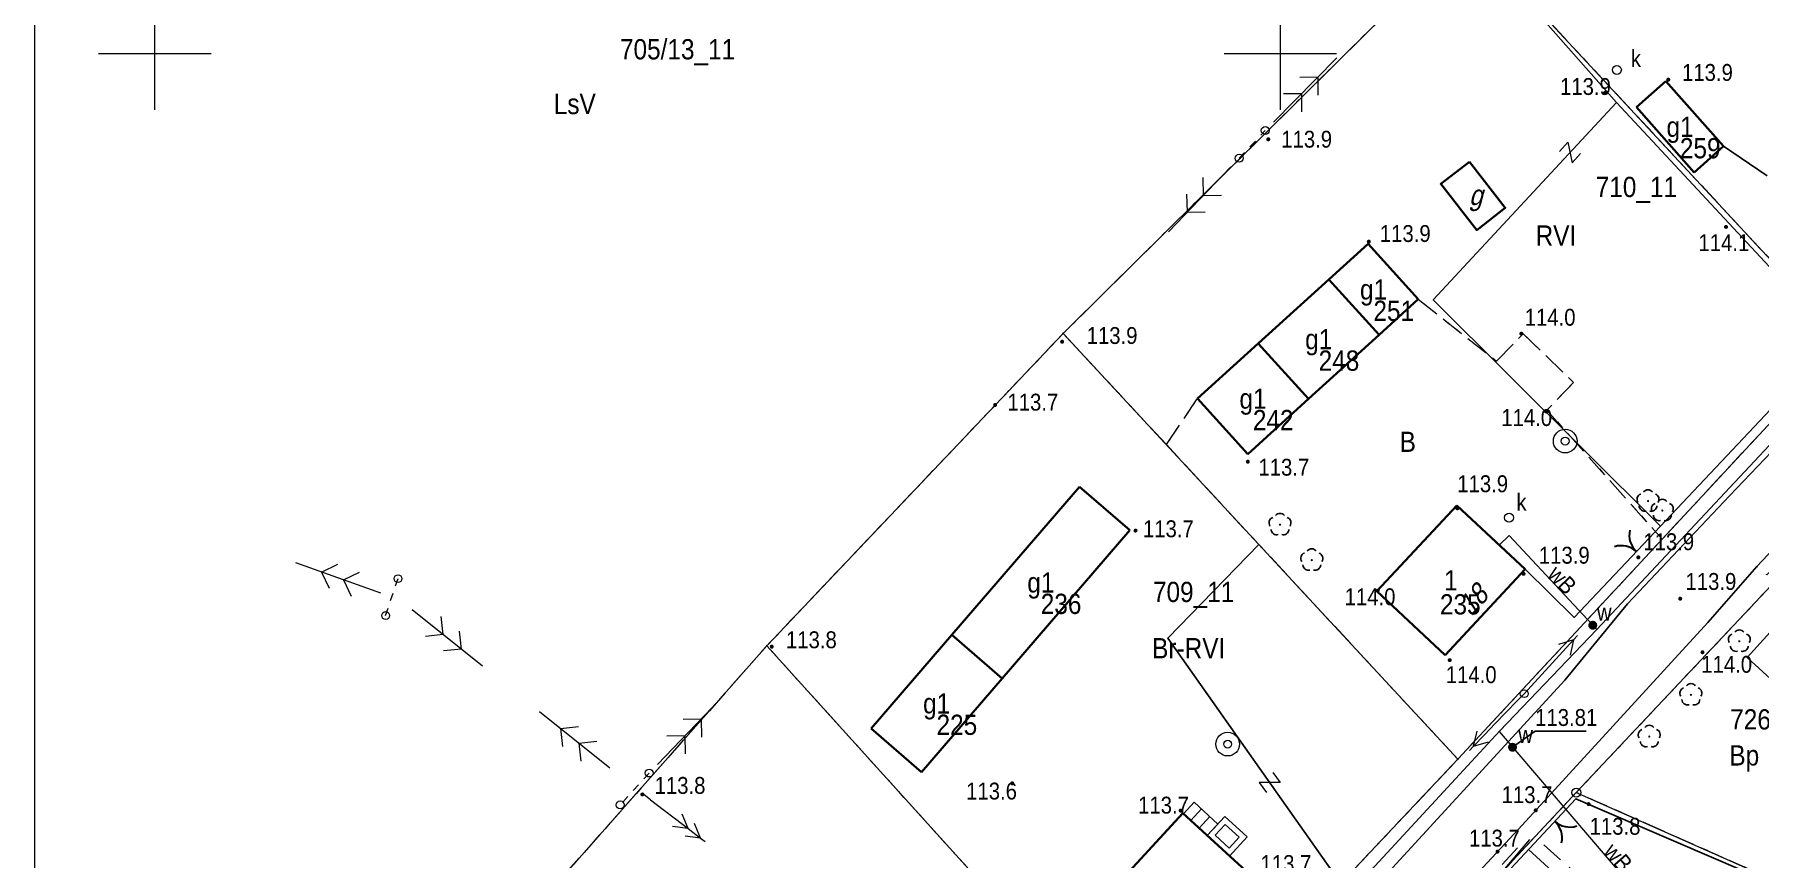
# Model space of a CAD drawing. Extents: x 6512885 to 6513481, y 5959590 to 5960000.
# Drawn here: x 6512889.3 to 6513042.6, y 5959728.5 to 5959801.7 of the extents above; entities that cross this region are included whole.
import ezdxf
from ezdxf.enums import TextEntityAlignment as Align

# ---------------------------------------------------------------- set-up
doc = ezdxf.new("R2010")
doc.units = 0
doc.header["$MEASUREMENT"] = 0
for name, pattern in [('0.7_0.7', [1.4, 0.7, -0.7]), ('2.0_1.0', [3, 2, -1]), ('217-1000', [2.8, 2.1, -0.7]), ('218-1000', [1.4, 0.7, -0.7]), ('219-1000', [0]), ('518', [0])]:
    doc.linetypes.add(name, pattern=pattern)
doc.layers.get('0').update_dxf_attribs({"color": 2, "linetype": 'CONTINUOUS', "lineweight": 5})
for name, color, linetype in [('202-Punkt graniczny stabilizowany trwale', 7, 'CONTINUOUS'), ('203-Punkt załamania granicy działki nie stabilizowany', 7, 'CONTINUOUS'), ('210-Oznaczenie użytku', 7, 'CONTINUOUS'), ('211-Nr działki', 7, 'CONTINUOUS'), ('217-Granica konturu klasyfikcyjnego', 7, 'CONTINUOUS'), ('218-Granica użytku', 7, 'CONTINUOUS'), ('219-Linia granicy', 7, 'CONTINUOUS'), ('238-Punkt adresowy budynku', 7, 'CONTINUOUS'), ('312-Budynek (powierzchnia)', 7, 'CONTINUOUS'), ('312-Numer ewidencyjny budynku', 7, 'CONTINUOUS'), ('312-Numer ewidencyjny budynku-Atr124', 7, 'CONTINUOUS'), ('352-schody (powierzchnia)', 7, 'CONTINUOUS'), ('354-Taras weranda', 7, 'CONTINUOUS'), ('510-Podpora jednosłupowa symb.-SEPOW', 7, 'CONTINUOUS'), ('512-Podpora wielosłupowa linia-SEPOW', 7, 'CONTINUOUS'), ('516-Kierunek linii eN-SEPOW', 7, 'CONTINUOUS'), ('518-Kierunek linii eW-SEPOW', 7, 'CONTINUOUS'), ('518-Linia eW-SE', 7, 'CONTINUOUS'), ('905-Brama w ogrodzeniu', 7, 'CONTINUOUS'), ('991-Przehaczenie', 7, 'CONTINUOUS'), ('996-Tekst dodatkowy mały', 7, 'CONTINUOUS'), ('chodnik (powierzchnia)', 7, 'CONTINUOUS'), ('drzewo liściaste (punkt)', 7, 'CONTINUOUS'), ('krawężnik (linia)', 7, 'CONTINUOUS'), ('ogrodzenie trwałe (linia)', 7, 'CONTINUOUS'), ('przewód elektroenergetyczny niskiego napięcia (linia) - symbol', 7, 'CONTINUOUS'), ('przewód elektroenergetyczny średniego napięcia (linia) - symbol', 7, 'CONTINUOUS'), ('przewód wodociągowy (linia)', 7, 'CONTINUOUS'), ('przewód wodociągowy (linia)-Atr1', 7, 'CONTINUOUS'), ('punkt o określonej wysokości (sieć wodociągowa)', 7, 'CONTINUOUS'), ('punkt o określonej wysokości (sieć wodociągowa)-Atr2', 7, 'CONTINUOUS'), ('punkt wysokościowy naturalny', 7, 'CONTINUOUS'), ('punkt wysokościowy naturalny-Atr2', 7, 'CONTINUOUS'), ('Ramki i opis wydruku', 7, 'CONTINUOUS'), ('studnia (punkt)', 7, 'CONTINUOUS'), ('Wstawianie ramki sekcyjnej z opisem', 7, 'CONTINUOUS'), ('właz okrągły - siec kanalizacyjna (punkt)', 7, 'CONTINUOUS'), ('właz okrągły - siec kanalizacyjna (punkt)-Atr17', 7, 'CONTINUOUS'), ('zasuwa - siec wodociągowa (punkt)', 7, 'CONTINUOUS'), ('zasuwa - siec wodociągowa (punkt)-Atr17', 7, 'CONTINUOUS')]:
    doc.layers.add(name, color=color, linetype=linetype)
doc.styles.get("Standard").update_dxf_attribs({"font": 'txt', "width": 0.75})
doc.linetypes.add('902-1000', pattern='A,5,0,[1,ksztalty.shx,S=1,R=0,X=0,Y=0],5', length=10)

# ---------------------------------------------------------------- blocks, each defined once
blk = doc.blocks.new('510')
at = {"color": 0, "linetype": 'Continuous', "lineweight": 0}
blk.add_circle((0, 0), 0.35, dxfattribs=at)
blk = doc.blocks.new('518')
at = {"color": 0, "linetype": 'Continuous', "lineweight": 0}
for p, q in [((1.05, 0), (9.05, 0)), ((4.581, 0), (3.45, 1.131)), ((4.581, 0), (3.45, -1.131)), ((6.65, 0), (5.519, 1.131)), ((6.65, 0), (5.519, -1.131))]:
    blk.add_line(p, q, dxfattribs=at)
blk = doc.blocks.new('PW01')
at = {"linetype": 'Continuous', "lineweight": 13}
h = blk.add_hatch(color=0, dxfattribs=at)
edge = h.paths.add_edge_path()
edge.add_arc((0, 0), 0.18, 0, 360)
blk = doc.blocks.new('US13')
at = {"color": 0, "linetype": 'Continuous', "lineweight": 13}
for radius in [1.05, 0.35]:
    blk.add_circle((0, 0), radius, dxfattribs=at)
blk = doc.blocks.new('991')
at = {"color": 0, "linetype": 'Continuous', "lineweight": 0}
for p, q in [((-0.55, 0.75), (0.55, 0.75)), ((0.55, 0.75), (-0.55, -0.75)), ((-0.55, -0.75), (0.55, -0.75))]:
    blk.add_line(p, q, dxfattribs=at)
blk = doc.blocks.new('OP021')
at = {"linetype": 'Continuous', "lineweight": 13}
h = blk.add_hatch(color=0, dxfattribs=at)
edge = h.paths.add_edge_path()
edge.add_arc((0, 0), 0.1, 0, 360)
at = {"color": 0, "linetype": 'Continuous', "lineweight": -3}
for centre, start, end in [((-0.476, 0.154), 110.388, 213.756), ((0, 0.5), 38.316, 141.684), ((0.476, 0.154), 326.244, 69.612), ((-0.294, -0.404), 182.272, 285.64), ((0.294, -0.404), 254.36, 357.728), ((0.294, -0.404), 254.36, 357.728)]:
    blk.add_arc(centre, 0.5, start, end, dxfattribs=at)
blk = doc.blocks.new('516')
at = {"color": 0, "linetype": 'Continuous', "lineweight": 0}
for p, q in [((1.05, 0), (9.05, 0)), ((5.05, 0), (3.919, 1.131)), ((5.05, 0), (3.919, -1.131))]:
    blk.add_line(p, q, dxfattribs=at)
blk = doc.blocks.new('US22')
at = {"color": 0, "linetype": 'Continuous', "lineweight": 0}
blk.add_circle((0, 0), 0.4, dxfattribs=at)
blk = doc.blocks.new('US25')
at = {"linetype": 'Continuous', "lineweight": 13}
h = blk.add_hatch(color=0, dxfattribs=at)
edge = h.paths.add_edge_path()
edge.add_arc((0, 0), 0.4, 0, 360)
blk = doc.blocks.new('905')
at = {"color": 0, "linetype": 'Continuous', "lineweight": 30}
for centre, start, end in [((-2, 0), 0, 60), ((2, 0), 120, 180)]:
    blk.add_arc(centre, 2, start, end, dxfattribs=at)
blk = doc.blocks.new('PE04')
at = {"color": 0, "linetype": 'Continuous', "lineweight": 13}
for p, q in [((0.9, 0), (0, 0)), ((0.9, 0), (2.3, 0)), ((2.3, 0), (3.7, 0)), ((3.7, 0), (5.1, 0)), ((5.1, 0), (6.5, 0)), ((6.5, 0), (5.288, 0.7)), ((6.5, 0), (5.288, -0.7)), ((6.5, 0), (7, 0))]:
    blk.add_line(p, q, dxfattribs=at)
blk = doc.blocks.new('PE03')
at = {"color": 0, "linetype": 'Continuous', "lineweight": 13}
for p, q in [((0.9, 0), (0, 0)), ((0.9, 0), (2.3, 0)), ((2.3, 0), (3.7, 0)), ((3.7, 0), (5.1, 0)), ((5.1, 0), (3.888, 0.7)), ((5.1, 0), (3.888, -0.7)), ((5.1, 0), (6.5, 0)), ((6.5, 0), (5.288, 0.7)), ((6.5, 0), (5.288, -0.7)), ((6.5, 0), (7, 0))]:
    blk.add_line(p, q, dxfattribs=at)
blk = doc.blocks.new('203')
at = {"linetype": 'Continuous', "lineweight": 0}
h = blk.add_hatch(color=0, dxfattribs=at)
edge = h.paths.add_edge_path()
edge.add_arc((0, 0), 0.09, 0, 360)
blk = doc.blocks.new('202')
at = {"color": 0, "linetype": 'Continuous', "lineweight": 0}
blk.add_circle((0, 0), 0.4, dxfattribs=at)

msp = doc.modelspace()

# ---------------------------------------------------------------- linework, layer by layer
at = {"layer": '217-Granica konturu klasyfikcyjnego', "color": 3, "linetype": '217-1000', "lineweight": 13, "flags": 128}
for points in [[(6513016.61, 5959810.68), (6512980.7, 5959775.13)], [(6513050.27, 5959774.45), (6513023.62, 5959803.14)], [(6513004.3, 5959779.92), (6513007.79, 5959783.09)], [(6513007.79, 5959783.09), (6513012.26, 5959778.17)], [(6512998.04, 5959774.24), (6513004.3, 5959779.92)], [(6513012.26, 5959778.17), (6513019.21, 5959772.68)], [(6512980.7, 5959775.13), (6512954.37, 5959747.39)], [(6512989.87, 5959765.26), (6512980.7, 5959775.13)], [(6513019.21, 5959772.68), (6513021.59, 5959775.11)], [(6513021.59, 5959775.11), (6513026.06, 5959770.77)], [(6512992.64, 5959769.35), (6512998.04, 5959774.24)], [(6513033.93, 5959756.86), (6513050.27, 5959774.45)], [(6513026.06, 5959770.77), (6513023.68, 5959768.32)], [(6512989.87, 5959765.26), (6512992.64, 5959769.35)], [(6513023.68, 5959768.32), (6513033.93, 5959756.86)], [(6513015.77, 5959737.31), (6512989.87, 5959765.26)], [(6512954.37, 5959747.39), (6512934.1, 5959724.46)], [(6512989.09, 5959708.99), (6512954.37, 5959747.39)], [(6512989.09, 5959708.99), (6513015.77, 5959737.31)], [(6513026.29, 5959734.35), (6513014.59, 5959721.8)], [(6513064.88, 5959717.24), (6513026.29, 5959734.35)]]:
    msp.add_lwpolyline(points, dxfattribs=at)
at = {"layer": '218-Granica użytku', "color": 3, "linetype": '218-1000', "lineweight": 13, "flags": 128}
for points in [[(6513108.22, 5959821.32), (6513026.29, 5959734.35)], [(6513016.61, 5959810.68), (6512980.7, 5959775.13)], [(6513050.27, 5959774.45), (6513023.62, 5959803.14)], [(6513004.3, 5959779.92), (6513007.79, 5959783.09)], [(6513007.79, 5959783.09), (6513012.26, 5959778.17)], [(6512998.04, 5959774.24), (6513004.3, 5959779.92)], [(6513012.26, 5959778.17), (6513019.21, 5959772.68)], [(6512980.7, 5959775.13), (6512954.37, 5959747.39)], [(6512989.87, 5959765.26), (6512980.7, 5959775.13)], [(6513019.21, 5959772.68), (6513021.59, 5959775.11)], [(6513021.59, 5959775.11), (6513026.06, 5959770.77)], [(6512992.64, 5959769.35), (6512998.04, 5959774.24)], [(6513033.93, 5959756.86), (6513050.27, 5959774.45)], [(6513026.06, 5959770.77), (6513023.68, 5959768.32)], [(6512989.87, 5959765.26), (6512992.64, 5959769.35)], [(6513023.68, 5959768.32), (6513033.93, 5959756.86)], [(6513015.77, 5959737.31), (6512989.87, 5959765.26)], [(6513015.77, 5959737.31), (6513033.93, 5959756.86)], [(6512954.37, 5959747.39), (6512934.1, 5959724.46)], [(6512989.09, 5959708.99), (6512954.37, 5959747.39)], [(6512989.09, 5959708.99), (6513015.77, 5959737.31)], [(6513026.29, 5959734.35), (6513014.59, 5959721.8)], [(6513064.88, 5959717.24), (6513026.29, 5959734.35)]]:
    msp.add_lwpolyline(points, dxfattribs=at)
at = {"layer": '219-Linia granicy', "color": 7, "linetype": '219-1000', "lineweight": 13, "flags": 128}
for points in [[(6513108.22, 5959821.32), (6513026.29, 5959734.35)], [(6512980.7, 5959775.13), (6513016.61, 5959810.68)], [(6513050.27, 5959774.45), (6513016.61, 5959810.68)], [(6512980.7, 5959775.13), (6512954.37, 5959747.39)], [(6512980.7, 5959775.13), (6513015.77, 5959737.31)], [(6513050.27, 5959774.45), (6513015.77, 5959737.31)], [(6512954.37, 5959747.39), (6512934.1, 5959724.46)], [(6512989.09, 5959708.99), (6512954.37, 5959747.39)], [(6512989.09, 5959708.99), (6513015.77, 5959737.31)], [(6512987.45, 5959692.7), (6513026.29, 5959734.35)], [(6513026.29, 5959734.35), (6513064.88, 5959717.24)]]:
    msp.add_lwpolyline(points, dxfattribs=at)
at = {"layer": '312-Budynek (powierzchnia)', "color": 7, "linetype": 'Continuous', "lineweight": 35, "flags": 128}
for points in [[(6513031.64, 5959795.23), (6513034.25, 5959797.55)], [(6513034.25, 5959797.55), (6513039.39, 5959791.76)], [(6513036.77, 5959789.44), (6513031.64, 5959795.23)], [(6513039.39, 5959791.76), (6513036.77, 5959789.44)], [(6513004.3, 5959779.92), (6513007.79, 5959783.09)], [(6513007.79, 5959783.09), (6513012.26, 5959778.17)], [(6512998.04, 5959774.24), (6513004.3, 5959779.92)], [(6513004.3, 5959779.92), (6513008.77, 5959775)], [(6513008.77, 5959775), (6513004.3, 5959779.92)], [(6513012.26, 5959778.17), (6513008.77, 5959775)], [(6513008.77, 5959775), (6513002.51, 5959769.33)], [(6512992.64, 5959769.35), (6512998.04, 5959774.24)], [(6512998.04, 5959774.24), (6513002.51, 5959769.33)], [(6513002.51, 5959769.33), (6512998.04, 5959774.24)], [(6512997.11, 5959764.42), (6512992.64, 5959769.35)], [(6513002.51, 5959769.33), (6512997.11, 5959764.42)], [(6512970.81, 5959748.35), (6512982.16, 5959761.52)], [(6512982.16, 5959761.52), (6512986.64, 5959757.67)], [(6513008.56, 5959752.23), (6513015.68, 5959759.84)], [(6513015.68, 5959759.84), (6513021.75, 5959754.18)], [(6512986.64, 5959757.67), (6512975.28, 5959744.49)], [(6513021.75, 5959754.18), (6513014.64, 5959746.56)], [(6513014.64, 5959746.56), (6513008.56, 5959752.23)], [(6512963.65, 5959740.04), (6512970.81, 5959748.35)], [(6512970.81, 5959748.35), (6512975.28, 5959744.49)], [(6512975.28, 5959744.49), (6512970.81, 5959748.35)], [(6512975.28, 5959744.49), (6512968.12, 5959736.17)], [(6512968.12, 5959736.17), (6512963.65, 5959740.04)], [(6512985.2, 5959725.84), (6512991.33, 5959732.53)], [(6512991.33, 5959732.53), (6512997.28, 5959727.06)]]:
    msp.add_lwpolyline(points, dxfattribs=at)
msp.add_lwpolyline([(6513016.8, 5959790.39), (6513019.99, 5959786.3), (6513017.45, 5959784.31), (6513014.25, 5959788.41)], close=True, dxfattribs=at)
at = {"layer": '352-schody (powierzchnia)', "color": 7, "linetype": 'Continuous', "lineweight": 18}
for p, q in [((6512992.33, 5959733.5), (6512991.39, 5959732.47)), ((6512994.46, 5959731.55), (6512992.33, 5959733.5)), ((6512991.39, 5959732.47), (6512993.51, 5959730.52)), ((6512992.99, 5959732.9), (6512992.04, 5959731.87)), ((6512993.73, 5959732.23), (6512992.78, 5959731.19)), ((6512993.51, 5959730.52), (6512994.46, 5959731.55))]:
    msp.add_line(p, q, dxfattribs=at)
at = {"layer": '354-Taras weranda', "color": 0, "lineweight": 13}
for p, q in [((6512993.51, 5959730.52), (6512995.07, 5959732.21)), ((6512995.07, 5959732.21), (6512997.04, 5959730.4)), ((6512995.49, 5959728.71), (6512993.51, 5959730.52)), ((6512994.218, 5959730.55), (6512995.099, 5959731.505)), ((6512995.459, 5959729.416), (6512994.218, 5959730.55)), ((6512995.099, 5959731.505), (6512996.334, 5959730.37)), ((6512997.04, 5959730.4), (6512995.49, 5959728.71)), ((6512996.334, 5959730.37), (6512995.459, 5959729.416))]:
    msp.add_line(p, q, dxfattribs=at)
at = {"layer": '512-Podpora wielosłupowa linia-SEPOW', "color": 7, "linetype": '0.7_0.7', "lineweight": 13, "flags": 128}
for points in [[(6512996.34, 5959790.7), (6512998.66, 5959793.16)], [(6512920.5, 5959750.07), (6512921.6, 5959753.35)], [(6512943.92, 5959736.08), (6512941.34, 5959733.25)]]:
    msp.add_lwpolyline(points, dxfattribs=at)
at = {"layer": 'chodnik (powierzchnia)', "color": 7, "linetype": '2.0_1.0', "lineweight": 18, "flags": 128}
for points in [[(6513067.72, 5959767.28), (6513061.55, 5959772.92), (6513055.88, 5959767.19), (6513047.98, 5959758.71), (6513043.23, 5959753.68), (6513042.33, 5959754.43)], [(6512944.27, 5959646.54), (6512966.73, 5959670.64), (6512984.08, 5959689.4), (6513011.16, 5959718.83), (6513021.15, 5959729.51)], [(6513033.13, 5959719.13), (6513034.59, 5959720.56), (6513034.19, 5959721.01), (6513035.19, 5959722.2), (6513031.45, 5959725.47), (6513029.91, 5959723.96), (6513022.93, 5959730.11)]]:
    msp.add_lwpolyline(points, dxfattribs=at)
at = {"layer": 'krawężnik (linia)', "color": 7, "linetype": 'Continuous', "lineweight": 25, "flags": 128}
for points in [[(6513102.55, 5959827.72), (6513101.19, 5959826.19), (6513099.39, 5959824.32), (6513094.7, 5959819.33), (6513090.48, 5959814.63), (6513072.98, 5959795.56), (6513056.7, 5959778.3), (6513039.92, 5959760.7), (6513030.86, 5959751.12), (6513025.27, 5959744.33), (6513018.6, 5959737.07), (6513003.97, 5959721.14), (6512990.04, 5959706.24), (6512970.56, 5959685.31), (6512957.19, 5959671.13), (6512943.87, 5959656.9), (6512931.22, 5959643.71), (6512926.78, 5959639.16), (6512909.56, 5959621.28), (6512897.8, 5959609.21), (6512892.345, 5959604.09)], [(6513107.03, 5959823.27), (6513092.02, 5959807.45), (6513072.08, 5959786), (6513061.52, 5959774.76), (6513042.33, 5959754.43), (6513037.98, 5959749.46), (6513021.16, 5959731.1), (6512992.3, 5959700.08), (6512966.67, 5959672.89), (6512955.23, 5959660.47), (6512935.52, 5959639.67), (6512926.52, 5959630.3), (6512907.84, 5959610.46), (6512901.325, 5959604.09)]]:
    msp.add_lwpolyline(points, dxfattribs=at)
at = {"layer": 'ogrodzenie trwałe (linia)', "color": 7, "linetype": '902-1000', "lineweight": 25, "flags": 128}
for points in [[(6513021.75, 5959754.18), (6513026.11, 5959749.91), (6513033.79, 5959758.01), (6513049.44, 5959774.64), (6513029.86, 5959795.66), (6513016.61, 5959810.68), (6512980.7, 5959775.13)], [(6513029.86, 5959795.65), (6513013.58, 5959778.11), (6513033.78, 5959758)], [(6513039.39, 5959791.76), (6513043.25, 5959789.13)], [(6512989.09, 5959708.99), (6513015.77, 5959737.31), (6512980.7, 5959775.13), (6512954.37, 5959747.39)], [(6512998.08, 5959756.39), (6512989.99, 5959748.07), (6513005.38, 5959726.28)], [(6512975.67, 5959723.84), (6512954.37, 5959747.39), (6512934.1, 5959724.46)], [(6513022.05, 5959729.3), (6513026.71, 5959725.03)]]:
    msp.add_lwpolyline(points, dxfattribs=at)
for points in [[(6513068.87, 5959721.29), (6513041.47, 5959746.36), (6513055.16, 5959761.42), (6513082.73, 5959736.29)], [(6513064.98, 5959717.15), (6513071.77, 5959714.05), (6513061.82, 5959690.94), (6513053.09, 5959670.72), (6512987.12, 5959691.86), (6513026.25, 5959733.8)]]:
    msp.add_lwpolyline(points, close=True, dxfattribs=at)
at = {"layer": 'przewód wodociągowy (linia)', "color": 5, "linetype": 'Continuous', "lineweight": 18, "flags": 128}
for points in [[(6513117.75, 5959841.75), (6513097.71, 5959821.33), (6513090.54, 5959813.68), (6513073.73, 5959796.94), (6513063.96, 5959786.73), (6513056.13, 5959778.75), (6513028.11, 5959748.83), (6513019.51, 5959739.84), (6512994.81, 5959713.09), (6512980.88, 5959697.84), (6512968.06, 5959683.72), (6512951.62, 5959665.18), (6512929.22, 5959641.74), (6512903.17, 5959615.07), (6512900.88, 5959612.72), (6512891.834, 5959604.09)], [(6513028.11, 5959748.83), (6513020.34, 5959757.17), (6513019.44, 5959756.33)], [(6513019.44, 5959739.76), (6513031.99, 5959725.08), (6513029.45, 5959722.52)]]:
    msp.add_lwpolyline(points, dxfattribs=at)
at = {"layer": 'punkt o określonej wysokości (sieć wodociągowa)-Atr2', "color": 7, "flags": 128}
msp.add_lwpolyline([(6513020.63, 5959738.37), (6513022.64, 5959739.8), (6513027.178, 5959739.8)], dxfattribs=at)
at = {"layer": 'Ramki i opis wydruku', "color": 7, "linetype": 'Continuous', "lineweight": 13, "flags": 128}
for points in [[(6512889.3, 5959590.19), (6513473.02, 5959590.19), (6513473.02, 5959999.99), (6512889.3, 5959999.99)], [(6512889.3, 5959604.09), (6513473.02, 5959604.09), (6513473.02, 5959968.09), (6512889.3, 5959968.09)]]:
    msp.add_lwpolyline(points, close=True, dxfattribs=at)
at = {"layer": 'Wstawianie ramki sekcyjnej z opisem', "color": 7, "linetype": 'Continuous', "lineweight": 13, "flags": 128}
for points in [[(6512900, 5959795), (6512900, 5959805)], [(6513000, 5959795), (6513000, 5959805)], [(6512895, 5959800), (6512905, 5959800)], [(6512995, 5959800), (6513005, 5959800)]]:
    msp.add_lwpolyline(points, dxfattribs=at)

# ---------------------------------------------------------------- block references
at = {"layer": '202-Punkt graniczny stabilizowany trwale', "color": 7, "linetype": 'Continuous', "lineweight": 13}
msp.add_blockref('202', (6513026.29, 5959734.35), dxfattribs=at)
at = {"layer": '203-Punkt załamania granicy działki nie stabilizowany', "color": 7, "linetype": 'Continuous', "lineweight": 13}
for p in [(6512980.7, 5959775.13), (6512954.37, 5959747.39), (6513015.77, 5959737.31)]:
    msp.add_blockref('203', p, dxfattribs=at)
at = {"layer": '510-Podpora jednosłupowa symb.-SEPOW', "color": 7, "linetype": 'Continuous', "lineweight": 13}
for p in [(6512998.66, 5959793.16), (6512996.34, 5959790.7), (6512921.6, 5959753.35), (6512920.5, 5959750.07), (6513021.67, 5959743.13), (6512943.92, 5959736.08), (6512941.34, 5959733.25)]:
    msp.add_blockref('510', p, dxfattribs=at)
at = {"layer": '516-Kierunek linii eN-SEPOW', "color": 7, "linetype": 'Continuous', "lineweight": 13, "rotation": 49.332}
msp.add_blockref('516', (6513016.28, 5959723.3), dxfattribs=at)
at = {"layer": '518-Kierunek linii eW-SEPOW', "color": 7, "linetype": 'Continuous', "lineweight": 13, "rotation": 160.43}
msp.add_blockref('518', (6512921.06, 5959751.71), dxfattribs=at)
at = {"layer": '518-Linia eW-SE', "color": 7, "linetype": '518', "lineweight": 13}
for p, rotation in [((6512998.66, 5959793.16), 45.423), ((6512996.34, 5959790.7), 226.177), ((6512922.05, 5959751.26), 321.271), ((6512943.92, 5959736.08), 46.177), ((6512941.24, 5959735.87), 141.271)]:
    msp.add_blockref('518', p, dxfattribs=dict(at, rotation=rotation))
at = {"layer": '905-Brama w ogrodzeniu', "color": 7, "linetype": 'Continuous', "lineweight": 25}
for p, rotation in [((6513031.65, 5959755.75), 47.322), ((6513024.38, 5959731.8), 227.787)]:
    msp.add_blockref('905', p, dxfattribs=dict(at, rotation=rotation))
at = {"layer": '991-Przehaczenie', "color": 7, "linetype": 'Continuous', "lineweight": 13}
for p, rotation in [((6513025.73, 5959791.21), 47.94699999999999), ((6512999.05, 5959735.24), 306.032)]:
    msp.add_blockref('991', p, dxfattribs=dict(at, rotation=rotation))
at = {"layer": 'drzewo liściaste (punkt)', "color": 94, "linetype": 'Continuous', "lineweight": 13}
for p in [(6513032.67, 5959760.24), (6513033.94, 5959759.4), (6512999.97, 5959758.15), (6513002.79, 5959755), (6513040.78, 5959747.79), (6513036.48, 5959743.03), (6513032.78, 5959739.32)]:
    msp.add_blockref('OP021', p, dxfattribs=at)
at = {"layer": 'przewód elektroenergetyczny niskiego napięcia (linia) - symbol', "color": 1, "linetype": 'Continuous', "lineweight": 18}
for rotation in [47.53800000000001, 225.993]:
    msp.add_blockref('PE04', (6513021.67, 5959743.13), dxfattribs=dict(at, rotation=rotation))
at = {"layer": 'przewód elektroenergetyczny średniego napięcia (linia) - symbol', "color": 1, "linetype": 'Continuous', "lineweight": 18, "rotation": 322.559}
msp.add_blockref('PE03', (6512943.33, 5959734.25), dxfattribs=at)
at = {"layer": 'punkt o określonej wysokości (sieć wodociągowa)', "color": 5, "linetype": 'Continuous', "lineweight": 13, "rotation": 311.348}
msp.add_blockref('PW01', (6513020.63, 5959738.37), dxfattribs=at)
at = {"layer": 'punkt wysokościowy naturalny', "color": 7, "linetype": 'Continuous', "lineweight": 13}
for p in [(6513034.47, 5959797.68), (6513028.85, 5959796.51), (6512998.93, 5959792.38), (6513039.6, 5959784.6), (6513007.86, 5959783.29), (6513021.42, 5959775.11), (6512980.61, 5959774.4), (6512974.66, 5959768.78), (6513023.62, 5959768.2), (6512997.11, 5959763.74), (6513015.73, 5959759.6), (6512987.13, 5959757.62), (6513031.81, 5959755.24), (6513021.61, 5959753.78), (6513008.64, 5959752.28), (6513035.53, 5959751.57), (6512954.81, 5959747.31), (6513015.05, 5959746.11), (6513037.51, 5959746.81), (6512976.18, 5959735.17), (6512943.31, 5959734.18), (6513027.39, 5959733.32), (6512991.14, 5959732.75), (6513022.69, 5959732.77), (6513019.3, 5959729.1)]:
    msp.add_blockref('PW01', p, dxfattribs=at)
at = {"layer": 'studnia (punkt)', "color": 7, "linetype": 'Continuous', "lineweight": 18}
for p in [(6513025.31, 5959765.57), (6512995.32, 5959738.65)]:
    msp.add_blockref('US13', p, dxfattribs=at)
at = {"layer": 'właz okrągły - siec kanalizacyjna (punkt)', "color": 7, "linetype": 'Continuous', "lineweight": 13}
for p in [(6513029.9, 5959798.55), (6513020.33, 5959758.77)]:
    msp.add_blockref('US22', p, dxfattribs=at)
at = {"layer": 'zasuwa - siec wodociągowa (punkt)', "color": 7, "linetype": 'Continuous', "lineweight": 13}
for p, rotation in [((6513027.76, 5959749.21), 313.792), ((6513020.63, 5959738.37), 311.348)]:
    msp.add_blockref('US25', p, dxfattribs=dict(at, rotation=rotation))

# ---------------------------------------------------------------- texts
at = {"layer": '210-Oznaczenie użytku', "color": 3, "linetype": 'Continuous', "lineweight": 18, "width": 0.9}
for s, p in [('LsV', (6512935.44, 5959794.62)), ('RVI', (6513022.68, 5959782.93)), ('B', (6513010.6, 5959764.61)), ('Br-RVI', (6512988.61, 5959746.27)), ('Bp', (6513039.9, 5959736.75))]:
    msp.add_text(s, height=1.8, dxfattribs=at).set_placement(p)
at = {"layer": '211-Nr działki', "color": 7, "linetype": 'Continuous', "lineweight": 18, "width": 0.9}
for s, p in [('705/13_11', (6512941.32, 5959801.28)), ('726_11', (6513039.97, 5959741.75))]:
    msp.add_text(s, height=1.8, dxfattribs=at).set_placement(p, align=Align.TOP_LEFT)
for s, p in [('710_11', (6513028.02, 5959787.25)), ('709_11', (6512988.68, 5959751.27))]:
    msp.add_text(s, height=1.8, dxfattribs=at).set_placement(p)
at = {"layer": '238-Punkt adresowy budynku', "color": 7, "linetype": 'Continuous', "lineweight": 18, "oblique": 15, "width": 0.9}
msp.add_text('18', height=1.8, rotation=47.762, dxfattribs=at).set_placement((6513017.8, 5959750.86), align=Align.CENTER)
at = {"layer": '312-Numer ewidencyjny budynku', "color": 7, "linetype": 'Continuous', "lineweight": 18, "width": 0.9}
for s, p in [('259', (6513035.5, 5959792.49)), ('251', (6513008.27, 5959778.04)), ('248', (6513003.4, 5959773.62)), ('242', (6512997.56, 5959768.34)), ('236', (6512978.71, 5959752.01)), ('235', (6513014.18, 5959751.97)), ('225', (6512969.45, 5959741.27))]:
    msp.add_text(s, height=1.8, dxfattribs=at).set_placement(p, align=Align.TOP_LEFT)
at = {"layer": '312-Numer ewidencyjny budynku-Atr124', "color": 7, "width": 0.9}
for s, p in [('g1', (6513035.52, 5959793.49)), ('g1', (6513008.28, 5959779.04)), ('g1', (6513003.41, 5959774.62)), ('g1', (6512997.57, 5959769.34)), ('g1', (6512978.72, 5959753.01)), ('1', (6513015.15, 5959753.2)), ('g1', (6512969.46, 5959742.27))]:
    msp.add_text(s, height=1.8, dxfattribs=at).set_placement(p, align=Align.MIDDLE_CENTER)
at = {"layer": '996-Tekst dodatkowy mały', "color": 7, "linetype": 'Continuous', "lineweight": 18, "oblique": 15, "width": 0.9}
msp.add_text('g', height=1.8, dxfattribs=at).set_placement((6513016.76, 5959788.33), align=Align.TOP_LEFT)
at = {"layer": 'przewód wodociągowy (linia)-Atr1', "color": 5, "width": 0.9}
for rotation, p in [(-46.208, (6513023.64, 5959753.62)), (-48.652, (6513028.62, 5959729.02))]:
    msp.add_text('wB', height=1.5, rotation=rotation, dxfattribs=at).set_placement(p)
at = {"layer": 'punkt o określonej wysokości (sieć wodociągowa)-Atr2', "color": 5, "width": 0.9}
msp.add_text('113.81', height=1.5, dxfattribs=at).set_placement((6513022.64, 5959739.815), align=Align.BOTTOM_LEFT)
at = {"layer": 'punkt wysokościowy naturalny-Atr2', "color": 7, "width": 0.9}
for s, p in [('113.9', (6513024.85, 5959796.32)), ('113.9', (6513035.69, 5959797.57)), ('113.9', (6513000.08, 5959791.64)), ('113.9', (6513008.84, 5959783.26)), ('114.1', (6513037.15, 5959782.45)), ('114.0', (6513021.71, 5959775.82)), ('113.9', (6512982.79, 5959774.2)), ('113.7', (6512975.75, 5959768.28)), ('114.0', (6513019.63, 5959766.91)), ('113.7', (6512998.05, 5959762.5)), ('113.9', (6513015.72, 5959761.03)), ('113.7', (6512987.79, 5959757.03)), ('113.9', (6513032.25, 5959755.88)), ('113.9', (6513022.97, 5959754.68)), ('113.9', (6513036, 5959752.35)), ('114.0', (6513005.71, 5959750.99)), ('113.8', (6512956.07, 5959747.17)), ('114.0', (6513037.4, 5959744.99)), ('114.0', (6513014.7, 5959744.07)), ('113.8', (6512944.4, 5959734.23)), ('113.6', (6512972.08, 5959733.73)), ('113.7', (6512987.36, 5959732.48)), ('113.7', (6513019.66, 5959733.41)), ('113.8', (6513027.48, 5959730.6)), ('113.7', (6513016.76, 5959729.55)), ('113.7', (6512998.24, 5959727.29))]:
    msp.add_text(s, height=1.5, dxfattribs=at).set_placement(p)
at = {"layer": 'właz okrągły - siec kanalizacyjna (punkt)-Atr17', "color": 7, "width": 0.9}
for p in [(6513031.14, 5959798.81), (6513020.97, 5959759.4)]:
    msp.add_text('k', height=1.5, dxfattribs=at).set_placement(p)
at = {"layer": 'zasuwa - siec wodociągowa (punkt)-Atr17', "color": 7, "width": 0.9}
for p in [(6513028.13, 5959749.62), (6513021.14, 5959738.75)]:
    msp.add_text('w', height=1.5, dxfattribs=at).set_placement(p)

doc.saveas('drawing.dxf')
